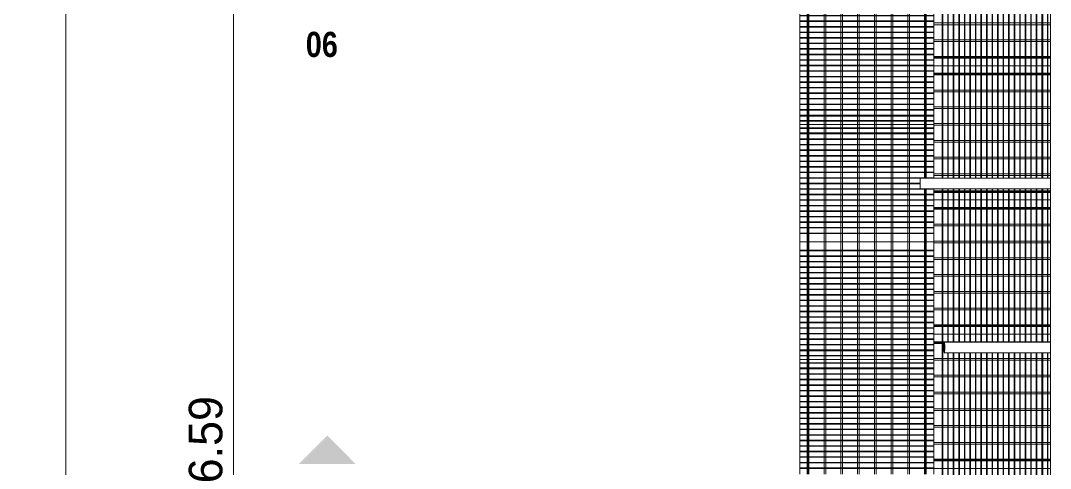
# Model space of a CAD drawing. Header units: metres. Extents: x -3 to 175, y -5 to 18.
# Drawn here: x 58.16 to 64.3, y 3.16 to 5.83 of the extents above; entities that cross this region are included whole.
import ezdxf

# ---------------------------------------------------------------- set-up
doc = ezdxf.new("R2010")
doc.units = ezdxf.units.M
for name, color, linetype, lineweight in [('A-ANNO-DIMS', 7, 'Continuous', 9), ('A-ANNO-DIMS-100', 7, 'Continuous', 9), ('A-GENM', 7, 'Continuous', 9), ('A-WALL', 7, 'Continuous', 9), ('G-ANNO-SYMB', 7, 'Continuous', 9), ('P-PIPE', 7, 'Continuous', 9)]:
    doc.layers.add(name, color=color, linetype=linetype, lineweight=lineweight)
doc.styles.add('Century Gothic_1', font='GOTHIC.TTF', dxfattribs={"height": 0.2})
doc.styles.add('Saira Condensed_B', font='', dxfattribs={"height": 0.15})
doc.styles.get('Saira Condensed_B').set_extended_font_data('Saira Condensed', bold=True)
doc.dimstyles.new('FCA_N_Cotas_E100', dxfattribs={"dimscale": 0.3048, "dimtxt": 0.208834, "dimasz": 0.492126, "dimexe": 0.656168, "dimexo": 0.656168, "dimgap": 0.032808, "dimtad": 1, "dimrnd": 0.01, "dimzin": 0, "dimdsep": 46, "dimtxsty": 'Century Gothic_1', "dimblk1": 'OBLIQUE', "dimblk2": 'OBLIQUE', "dimsah": 1, "dimcen": 0.09, "dimdle": 0.656168, "dimazin": 2, "dimtfac": 1, "dimtdec": 4, "dimtix": 1, "dimtmove": 0, "dimatfit": 3, "dimfxl": 1, "dimtvp": 1, "dimtolj": 1, "dimtzin": 0, "dimarcsym": 2})

# ---------------------------------------------------------------- blocks, each defined once
blk = doc.blocks.new('M_RVR_Grating - 0_80 x 0_70-V156-N-Cubierta 01')
at = {"layer": 'A-GENM'}
for p, q in [((-0.3, 0.4), (-0.35, 0.4)), ((-0.35, 0.4), (-0.35, 0.365)), ((0.3449, 0.4), (-0.35, 0.4)), ((-0.35, 0.4), (-0.35, 0.365)), ((-0.297, 0.4), (-0.3, 0.4)), ((-0.3, 0.4), (-0.3, -0.4)), ((-0.3, -0.4), (-0.3, 0.4)), ((-0.297, -0.4), (-0.297, 0.4)), ((-0.264, 0.4), (-0.267, 0.4)), ((-0.267, 0.4), (-0.267, 0.3405)), ((-0.264, 0.3405), (-0.264, 0.4)), ((-0.231, 0.4), (-0.234, 0.4)), ((-0.234, 0.4), (-0.234, 0.3404)), ((-0.231, 0.3404), (-0.231, 0.4)), ((-0.198, 0.4), (-0.201, 0.4)), ((-0.201, 0.4), (-0.201, 0.3403)), ((-0.198, 0.3403), (-0.198, 0.4)), ((-0.165, 0.4), (-0.168, 0.4)), ((-0.168, 0.4), (-0.168, 0.3401)), ((-0.165, 0.3402), (-0.165, 0.4)), ((-0.132, 0.4), (-0.135, 0.4)), ((-0.135, 0.4), (-0.135, 0.3404)), ((-0.132, 0.3404), (-0.132, 0.4)), ((-0.099, 0.4), (-0.102, 0.4)), ((-0.102, 0.4), (-0.102, 0.3404)), ((-0.099, 0.3405), (-0.099, 0.4)), ((-0.066, 0.4), (-0.069, 0.4)), ((-0.069, 0.4), (-0.069, 0.3405)), ((-0.066, 0.3405), (-0.066, 0.4)), ((-0.033, 0.4), (-0.036, 0.4)), ((-0.036, 0.4), (-0.036, 0.3404)), ((-0.033, 0.3404), (-0.033, 0.4)), ((0, 0.4), (-0.003, 0.4)), ((-0.003, 0.4), (-0.003, 0.34)), ((0, 0.34), (0, 0.4)), ((0.033, 0.4), (0.03, 0.4)), ((0.03, 0.4), (0.03, 0.3402)), ((0.033, 0.3402), (0.033, 0.4)), ((0.066, 0.4), (0.063, 0.4)), ((0.063, 0.4), (0.063, 0.3403)), ((0.066, 0.3403), (0.066, 0.4)), ((0.099, 0.4), (0.096, 0.4)), ((0.096, 0.4), (0.096, 0.3404)), ((0.099, 0.3404), (0.099, 0.4)), ((0.132, 0.4), (0.129, 0.4)), ((0.129, 0.4), (0.129, 0.3405)), ((0.132, 0.3405), (0.132, 0.4)), ((0.165, 0.4), (0.162, 0.4)), ((0.162, 0.4), (0.162, 0.3404)), ((0.165, 0.3404), (0.165, 0.4)), ((0.198, 0.4), (0.195, 0.4)), ((0.195, 0.4), (0.195, 0.3405)), ((0.198, 0.3405), (0.198, 0.4)), ((0.231, 0.4), (0.228, 0.4)), ((0.228, 0.4), (0.228, 0.3406)), ((0.231, 0.3405), (0.231, 0.4)), ((0.264, 0.4), (0.261, 0.4)), ((0.261, 0.4), (0.261, 0.3405)), ((0.264, 0.3405), (0.264, 0.4)), ((0.297, 0.4), (0.294, 0.4)), ((0.294, 0.4), (0.294, 0.3402)), ((0.297, 0.3402), (0.297, 0.4)), ((0.3449, 0.4), (0.3, 0.4)), ((0.3, 0.4), (0.3, 0.3402)), ((0.33, 0.4), (0.327, 0.4)), ((0.327, 0.4), (0.327, 0.3403)), ((0.33, 0.3403), (0.33, 0.4)), ((0.3449, 0.355), (-0.33, 0.355)), ((-0.33, 0.35), (0.3449, 0.35)), ((-0.33, 0.345), (0.3449, 0.345)), ((0.3449, 0.255), (-0.33, 0.255)), ((-0.267, 0.2756), (-0.267, -0.4)), ((-0.264, -0.4), (-0.264, 0.2756)), ((-0.234, 0.2757), (-0.234, -0.4)), ((-0.231, -0.4), (-0.231, 0.2757)), ((-0.201, 0.2757), (-0.201, -0.4)), ((-0.198, -0.4), (-0.198, 0.2758)), ((-0.168, 0.2758), (-0.168, -0.4)), ((-0.165, -0.4), (-0.165, 0.2758)), ((-0.135, 0.2759), (-0.135, -0.4)), ((-0.132, -0.4), (-0.132, 0.276)), ((-0.102, 0.2759), (-0.102, -0.4)), ((-0.099, -0.4), (-0.099, 0.2759)), ((-0.069, 0.2756), (-0.069, -0.4)), ((-0.066, -0.4), (-0.066, 0.2756)), ((-0.036, 0.2759), (-0.036, -0.4)), ((-0.033, -0.4), (-0.033, 0.2759)), ((-0.003, 0.276), (-0.003, -0.4)), ((0, -0.4), (0, 0.276)), ((0.03, 0.276), (0.03, -0.4)), ((0.033, -0.4), (0.033, 0.2761)), ((0.063, 0.2759), (0.063, -0.4)), ((0.066, -0.4), (0.066, 0.2759)), ((0.096, 0.2759), (0.096, -0.4)), ((0.099, -0.4), (0.099, 0.2759)), ((0.129, 0.2758), (0.129, -0.4)), ((0.132, -0.4), (0.132, 0.2758)), ((0.162, 0.2759), (0.162, -0.4)), ((0.165, -0.4), (0.165, 0.2758)), ((0.195, 0.2758), (0.195, -0.4)), ((0.198, -0.4), (0.198, 0.2758)), ((0.228, 0.2758), (0.228, -0.4)), ((0.231, -0.4), (0.231, 0.2758)), ((0.261, 0.2758), (0.261, -0.4)), ((0.264, -0.4), (0.264, 0.2758)), ((0.294, 0.276), (0.294, -0.4)), ((0.297, -0.4), (0.297, 0.276)), ((0.3, 0.276), (0.3, -0.4)), ((0.327, 0.2758), (0.327, -0.4)), ((0.33, -0.4), (0.33, 0.2758)), ((-0.33, 0.245), (0.3449, 0.245)), ((0.3449, 0.155), (-0.33, 0.155)), ((-0.33, 0.145), (0.3449, 0.145)), ((0.3449, 0.055), (-0.33, 0.055)), ((-0.33, 0.045), (0.3449, 0.045)), ((0.3449, -0.045), (-0.33, -0.045)), ((-0.33, -0.055), (0.3449, -0.055)), ((0.3449, -0.145), (-0.33, -0.145)), ((-0.33, -0.155), (0.3449, -0.155)), ((0.3449, -0.245), (-0.33, -0.245)), ((-0.33, -0.255), (0.3449, -0.255)), ((0.3449, -0.345), (-0.33, -0.345)), ((0.3449, -0.35), (-0.33, -0.35)), ((-0.33, -0.355), (0.3449, -0.355)), ((-0.33, -0.4), (-0.3, -0.4)), ((-0.33, -0.4), (0.3449, -0.4)), ((-0.3, -0.4), (-0.297, -0.4)), ((-0.267, -0.4), (-0.264, -0.4)), ((-0.234, -0.4), (-0.231, -0.4)), ((-0.201, -0.4), (-0.198, -0.4)), ((-0.168, -0.4), (-0.165, -0.4)), ((-0.135, -0.4), (-0.132, -0.4)), ((-0.102, -0.4), (-0.099, -0.4)), ((-0.069, -0.4), (-0.066, -0.4)), ((-0.036, -0.4), (-0.033, -0.4)), ((-0.003, -0.4), (0, -0.4)), ((0.03, -0.4), (0.033, -0.4)), ((0.063, -0.4), (0.066, -0.4)), ((0.096, -0.4), (0.099, -0.4)), ((0.129, -0.4), (0.132, -0.4)), ((0.162, -0.4), (0.165, -0.4)), ((0.195, -0.4), (0.198, -0.4)), ((0.228, -0.4), (0.231, -0.4)), ((0.261, -0.4), (0.264, -0.4)), ((0.294, -0.4), (0.297, -0.4)), ((0.3, -0.4), (0.3449, -0.4)), ((0.327, -0.4), (0.33, -0.4))]:
    blk.add_line(p, q, dxfattribs=at)
blk = doc.blocks.new('M_RVR_Grating - 0_80 x 0_70-V158-N-Cubierta 01')
at = {"layer": 'A-GENM'}
for p, q in [((-0.35, 0.4), (-0.35, -0.4)), ((-0.3, 0.4), (-0.35, 0.4)), ((0.3449, 0.4), (-0.35, 0.4)), ((-0.35, 0.4), (-0.35, 0.35)), ((-0.3, 0.4), (-0.3, -0.4)), ((-0.297, 0.4), (-0.3, 0.4)), ((-0.3, -0.4), (-0.3, 0.4)), ((-0.297, -0.4), (-0.297, 0.4)), ((-0.267, 0.4), (-0.267, 0.3529)), ((-0.264, 0.4), (-0.267, 0.4)), ((-0.264, 0.3529), (-0.264, 0.4)), ((-0.234, 0.4), (-0.234, 0.3528)), ((-0.231, 0.4), (-0.234, 0.4)), ((-0.231, 0.3528), (-0.231, 0.4)), ((-0.201, 0.4), (-0.201, 0.3528)), ((-0.198, 0.4), (-0.201, 0.4)), ((-0.198, 0.3528), (-0.198, 0.4)), ((-0.168, 0.4), (-0.168, 0.3527)), ((-0.165, 0.4), (-0.168, 0.4)), ((-0.165, 0.3527), (-0.165, 0.4)), ((-0.135, 0.4), (-0.135, 0.3528)), ((-0.132, 0.4), (-0.135, 0.4)), ((-0.132, 0.3528), (-0.132, 0.4)), ((-0.102, 0.4), (-0.102, 0.3529)), ((-0.099, 0.4), (-0.102, 0.4)), ((-0.099, 0.3529), (-0.099, 0.4)), ((-0.069, 0.4), (-0.069, 0.3529)), ((-0.066, 0.4), (-0.069, 0.4)), ((-0.066, 0.3529), (-0.066, 0.4)), ((-0.036, 0.4), (-0.036, 0.3528)), ((-0.033, 0.4), (-0.036, 0.4)), ((-0.033, 0.3528), (-0.033, 0.4)), ((-0.003, 0.4), (-0.003, 0.3524)), ((0, 0.4), (-0.003, 0.4)), ((0, 0.3524), (0, 0.4)), ((0.03, 0.4), (0.03, 0.3526)), ((0.033, 0.4), (0.03, 0.4)), ((0.033, 0.3526), (0.033, 0.4)), ((0.063, 0.4), (0.063, 0.3527)), ((0.066, 0.4), (0.063, 0.4)), ((0.066, 0.3527), (0.066, 0.4)), ((0.096, 0.4), (0.096, 0.3528)), ((0.099, 0.4), (0.096, 0.4)), ((0.099, 0.3528), (0.099, 0.4)), ((0.129, 0.4), (0.129, 0.3529)), ((0.132, 0.4), (0.129, 0.4)), ((0.132, 0.3528), (0.132, 0.4)), ((0.162, 0.4), (0.162, 0.3528)), ((0.165, 0.4), (0.162, 0.4)), ((0.165, 0.3528), (0.165, 0.4)), ((0.195, 0.4), (0.195, 0.353)), ((0.198, 0.4), (0.195, 0.4)), ((0.198, 0.353), (0.198, 0.4)), ((0.228, 0.4), (0.228, 0.353)), ((0.231, 0.4), (0.228, 0.4)), ((0.231, 0.3529), (0.231, 0.4)), ((0.261, 0.4), (0.261, 0.3529)), ((0.264, 0.4), (0.261, 0.4)), ((0.264, 0.3529), (0.264, 0.4)), ((0.294, 0.4), (0.294, 0.3526)), ((0.297, 0.4), (0.294, 0.4)), ((0.297, 0.3526), (0.297, 0.4)), ((0.3, 0.4), (0.3, 0.3526)), ((0.3449, 0.4), (0.3, 0.4)), ((0.327, 0.4), (0.327, 0.3527)), ((0.33, 0.4), (0.327, 0.4)), ((0.33, 0.3527), (0.33, 0.4)), ((0.3449, 0.355), (-0.35, 0.355)), ((-0.35, 0.35), (-0.289, 0.35)), ((-0.35, 0.345), (-0.2894, 0.345)), ((0.3449, 0.255), (-0.35, 0.255)), ((-0.267, 0.288), (-0.267, -0.4)), ((-0.264, -0.4), (-0.264, 0.288)), ((-0.234, 0.2881), (-0.234, -0.4)), ((-0.231, -0.4), (-0.231, 0.2881)), ((-0.201, 0.2882), (-0.201, -0.4)), ((-0.198, -0.4), (-0.198, 0.2882)), ((-0.168, 0.2882), (-0.168, -0.4)), ((-0.165, -0.4), (-0.165, 0.2882)), ((-0.135, 0.2883), (-0.135, -0.4)), ((-0.132, -0.4), (-0.132, 0.2885)), ((-0.102, 0.2883), (-0.102, -0.4)), ((-0.099, -0.4), (-0.099, 0.2883)), ((-0.069, 0.288), (-0.069, -0.4)), ((-0.066, -0.4), (-0.066, 0.288)), ((-0.036, 0.2884), (-0.036, -0.4)), ((-0.033, -0.4), (-0.033, 0.2884)), ((-0.003, 0.2884), (-0.003, -0.4)), ((0, -0.4), (0, 0.2884)), ((0.03, 0.2885), (0.03, -0.4)), ((0.033, -0.4), (0.033, 0.2884)), ((0.063, 0.2883), (0.063, -0.4)), ((0.066, -0.4), (0.066, 0.2883)), ((0.096, 0.2883), (0.096, -0.4)), ((0.099, -0.4), (0.099, 0.2883)), ((0.129, 0.2882), (0.129, -0.4)), ((0.132, -0.4), (0.132, 0.2882)), ((0.162, 0.2882), (0.162, -0.4)), ((0.165, -0.4), (0.165, 0.2882)), ((0.195, 0.2882), (0.195, -0.4)), ((0.198, -0.4), (0.198, 0.2882)), ((0.228, 0.2882), (0.228, -0.4)), ((0.231, -0.4), (0.231, 0.2882)), ((0.261, 0.2882), (0.261, -0.4)), ((0.264, -0.4), (0.264, 0.2882)), ((0.294, 0.2885), (0.294, -0.4)), ((0.297, -0.4), (0.297, 0.2884)), ((0.3, 0.2884), (0.3, -0.4)), ((0.327, 0.2883), (0.327, -0.4)), ((0.33, -0.4), (0.33, 0.2883)), ((-0.35, 0.245), (0.3449, 0.245)), ((0.3449, 0.155), (-0.35, 0.155)), ((-0.35, 0.145), (0.3449, 0.145)), ((0.3449, 0.055), (-0.35, 0.055)), ((-0.35, 0.045), (0.3449, 0.045)), ((0.3449, -0.045), (-0.35, -0.045)), ((-0.35, -0.055), (0.3449, -0.055)), ((0.3449, -0.145), (-0.35, -0.145)), ((-0.35, -0.155), (0.3449, -0.155)), ((0.3449, -0.245), (-0.35, -0.245)), ((-0.35, -0.255), (0.3449, -0.255)), ((0.3449, -0.345), (-0.35, -0.345)), ((0.3449, -0.35), (-0.35, -0.35)), ((-0.35, -0.35), (-0.35, -0.4)), ((-0.35, -0.355), (0.3449, -0.355)), ((-0.35, -0.4), (-0.3, -0.4)), ((-0.35, -0.4), (0.3449, -0.4)), ((-0.3, -0.4), (-0.297, -0.4)), ((-0.267, -0.4), (-0.264, -0.4)), ((-0.234, -0.4), (-0.231, -0.4)), ((-0.201, -0.4), (-0.198, -0.4)), ((-0.168, -0.4), (-0.165, -0.4)), ((-0.135, -0.4), (-0.132, -0.4)), ((-0.102, -0.4), (-0.099, -0.4)), ((-0.069, -0.4), (-0.066, -0.4)), ((-0.036, -0.4), (-0.033, -0.4)), ((-0.003, -0.4), (0, -0.4)), ((0.03, -0.4), (0.033, -0.4)), ((0.063, -0.4), (0.066, -0.4)), ((0.096, -0.4), (0.099, -0.4)), ((0.129, -0.4), (0.132, -0.4)), ((0.162, -0.4), (0.165, -0.4)), ((0.195, -0.4), (0.198, -0.4)), ((0.228, -0.4), (0.231, -0.4)), ((0.261, -0.4), (0.264, -0.4)), ((0.294, -0.4), (0.297, -0.4)), ((0.3, -0.4), (0.3449, -0.4)), ((0.327, -0.4), (0.33, -0.4))]:
    blk.add_line(p, q, dxfattribs=at)
blk = doc.blocks.new('M_RVR_Grating - 0_80 x 0_70-V159-N-Cubierta 01')
at = {"layer": 'A-GENM'}
for p, q in [((-0.3, 0.4), (-0.35, 0.4)), ((-0.35, 0.4), (-0.35, -0.4)), ((0.3449, 0.4), (-0.35, 0.4)), ((-0.35, 0.4), (-0.35, 0.35)), ((-0.297, 0.4), (-0.3, 0.4)), ((-0.3, 0.4), (-0.3, -0.4)), ((-0.3, -0.4), (-0.3, 0.4)), ((-0.297, -0.4), (-0.297, 0.4)), ((-0.264, 0.4), (-0.267, 0.4)), ((-0.267, 0.4), (-0.267, -0.4)), ((-0.264, -0.4), (-0.264, 0.4)), ((-0.231, 0.4), (-0.234, 0.4)), ((-0.234, 0.4), (-0.234, -0.4)), ((-0.231, -0.4), (-0.231, 0.4)), ((-0.198, 0.4), (-0.201, 0.4)), ((-0.201, 0.4), (-0.201, -0.4)), ((-0.198, -0.4), (-0.198, 0.4)), ((-0.165, 0.4), (-0.168, 0.4)), ((-0.168, 0.4), (-0.168, -0.4)), ((-0.165, -0.4), (-0.165, 0.4)), ((-0.132, 0.4), (-0.135, 0.4)), ((-0.135, 0.4), (-0.135, -0.4)), ((-0.132, -0.4), (-0.132, 0.4)), ((-0.099, 0.4), (-0.102, 0.4)), ((-0.102, 0.4), (-0.102, -0.4)), ((-0.099, -0.4), (-0.099, 0.4)), ((-0.066, 0.4), (-0.069, 0.4)), ((-0.069, 0.4), (-0.069, -0.4)), ((-0.066, -0.4), (-0.066, 0.4)), ((-0.033, 0.4), (-0.036, 0.4)), ((-0.036, 0.4), (-0.036, -0.4)), ((-0.033, -0.4), (-0.033, 0.4)), ((0, 0.4), (-0.003, 0.4)), ((-0.003, 0.4), (-0.003, -0.4)), ((0, -0.4), (0, 0.4)), ((0.033, 0.4), (0.03, 0.4)), ((0.03, 0.4), (0.03, -0.4)), ((0.033, -0.4), (0.033, 0.4)), ((0.066, 0.4), (0.063, 0.4)), ((0.063, 0.4), (0.063, -0.4)), ((0.066, -0.4), (0.066, 0.4)), ((0.099, 0.4), (0.096, 0.4)), ((0.096, 0.4), (0.096, -0.4)), ((0.099, -0.4), (0.099, 0.4)), ((0.132, 0.4), (0.129, 0.4)), ((0.129, 0.4), (0.129, -0.4)), ((0.132, -0.4), (0.132, 0.4)), ((0.165, 0.4), (0.162, 0.4)), ((0.162, 0.4), (0.162, -0.4)), ((0.165, -0.4), (0.165, 0.4)), ((0.198, 0.4), (0.195, 0.4)), ((0.195, 0.4), (0.195, -0.4)), ((0.198, -0.4), (0.198, 0.4)), ((0.231, 0.4), (0.228, 0.4)), ((0.228, 0.4), (0.228, -0.4)), ((0.231, -0.4), (0.231, 0.4)), ((0.264, 0.4), (0.261, 0.4)), ((0.261, 0.4), (0.261, -0.4)), ((0.264, -0.4), (0.264, 0.4)), ((0.297, 0.4), (0.294, 0.4)), ((0.294, 0.4), (0.294, -0.4)), ((0.297, -0.4), (0.297, 0.4)), ((0.3449, 0.4), (0.3, 0.4)), ((0.3, 0.4), (0.3, -0.4)), ((0.33, 0.4), (0.327, 0.4)), ((0.327, 0.4), (0.327, -0.4)), ((0.33, -0.4), (0.33, 0.4)), ((0.3449, 0.355), (-0.35, 0.355)), ((-0.35, 0.35), (0.3449, 0.35)), ((-0.35, 0.345), (0.3449, 0.345)), ((0.3449, 0.255), (-0.35, 0.255)), ((-0.35, 0.245), (0.3449, 0.245)), ((0.3449, 0.155), (-0.35, 0.155)), ((-0.35, 0.145), (0.3449, 0.145)), ((0.3449, 0.055), (-0.35, 0.055)), ((-0.35, 0.045), (0.3449, 0.045)), ((0.3449, -0.045), (-0.35, -0.045)), ((-0.35, -0.055), (0.3449, -0.055)), ((0.3449, -0.145), (-0.35, -0.145)), ((-0.35, -0.155), (0.3449, -0.155)), ((0.3449, -0.245), (-0.35, -0.245)), ((-0.35, -0.255), (0.3449, -0.255)), ((0.3449, -0.345), (-0.35, -0.345)), ((0.3449, -0.35), (-0.35, -0.35)), ((-0.35, -0.35), (-0.35, -0.4)), ((-0.35, -0.355), (0.3449, -0.355)), ((-0.35, -0.4), (-0.3, -0.4)), ((-0.35, -0.4), (0.3449, -0.4)), ((-0.3, -0.4), (-0.297, -0.4)), ((-0.267, -0.4), (-0.264, -0.4)), ((-0.234, -0.4), (-0.231, -0.4)), ((-0.201, -0.4), (-0.198, -0.4)), ((-0.168, -0.4), (-0.165, -0.4)), ((-0.135, -0.4), (-0.132, -0.4)), ((-0.102, -0.4), (-0.099, -0.4)), ((-0.069, -0.4), (-0.066, -0.4)), ((-0.036, -0.4), (-0.033, -0.4)), ((-0.003, -0.4), (0, -0.4)), ((0.03, -0.4), (0.033, -0.4)), ((0.063, -0.4), (0.066, -0.4)), ((0.096, -0.4), (0.099, -0.4)), ((0.129, -0.4), (0.132, -0.4)), ((0.162, -0.4), (0.165, -0.4)), ((0.195, -0.4), (0.198, -0.4)), ((0.228, -0.4), (0.231, -0.4)), ((0.261, -0.4), (0.264, -0.4)), ((0.294, -0.4), (0.297, -0.4)), ((0.3, -0.4), (0.3449, -0.4)), ((0.327, -0.4), (0.33, -0.4))]:
    blk.add_line(p, q, dxfattribs=at)
blk = doc.blocks.new('M_RVR_Grating - 0_80 x 0_70-V160-N-Cubierta 01')
at = {"layer": 'A-GENM'}
for p, q in [((-0.35, 0.4), (-0.35, -0.269)), ((-0.3, 0.4), (-0.35, 0.4)), ((0.3449, 0.4), (-0.35, 0.4)), ((-0.35, 0.4), (-0.35, 0.35)), ((-0.3, 0.4), (-0.3, -0.269)), ((-0.297, 0.4), (-0.3, 0.4)), ((-0.3, -0.269), (-0.3, 0.4)), ((-0.297, -0.269), (-0.297, 0.4)), ((-0.267, 0.4), (-0.267, -0.269)), ((-0.264, 0.4), (-0.267, 0.4)), ((-0.264, -0.269), (-0.264, 0.4)), ((-0.234, 0.4), (-0.234, -0.269)), ((-0.231, 0.4), (-0.234, 0.4)), ((-0.231, -0.269), (-0.231, 0.4)), ((-0.201, 0.4), (-0.201, -0.2691)), ((-0.198, 0.4), (-0.201, 0.4)), ((-0.198, -0.2691), (-0.198, 0.4)), ((-0.168, 0.4), (-0.168, -0.2692)), ((-0.165, 0.4), (-0.168, 0.4)), ((-0.165, -0.2692), (-0.165, 0.4)), ((-0.135, 0.4), (-0.135, -0.2694)), ((-0.132, 0.4), (-0.135, 0.4)), ((-0.132, -0.2694), (-0.132, 0.4)), ((-0.102, 0.4), (-0.102, -0.2693)), ((-0.099, 0.4), (-0.102, 0.4)), ((-0.099, -0.2693), (-0.099, 0.4)), ((-0.069, 0.4), (-0.069, -0.2693)), ((-0.066, 0.4), (-0.069, 0.4)), ((-0.066, -0.2693), (-0.066, 0.4)), ((-0.036, 0.4), (-0.036, -0.2694)), ((-0.033, 0.4), (-0.036, 0.4)), ((-0.033, -0.2694), (-0.033, 0.4)), ((-0.003, 0.4), (-0.003, -0.2693)), ((0, 0.4), (-0.003, 0.4)), ((0, -0.2693), (0, 0.4)), ((0.03, 0.4), (0.03, -0.2693)), ((0.033, 0.4), (0.03, 0.4)), ((0.033, -0.2693), (0.033, 0.4)), ((0.063, 0.4), (0.063, -0.2692)), ((0.066, 0.4), (0.063, 0.4)), ((0.066, -0.2692), (0.066, 0.4)), ((0.096, 0.4), (0.096, -0.2693)), ((0.099, 0.4), (0.096, 0.4)), ((0.099, -0.2693), (0.099, 0.4)), ((0.129, 0.4), (0.129, -0.2693)), ((0.132, 0.4), (0.129, 0.4)), ((0.132, -0.2693), (0.132, 0.4)), ((0.162, 0.4), (0.162, -0.2695)), ((0.165, 0.4), (0.162, 0.4)), ((0.165, -0.2693), (0.165, 0.4)), ((0.195, 0.4), (0.195, -0.2693)), ((0.198, 0.4), (0.195, 0.4)), ((0.198, -0.2693), (0.198, 0.4)), ((0.228, 0.4), (0.228, -0.2693)), ((0.231, 0.4), (0.228, 0.4)), ((0.231, -0.2693), (0.231, 0.4)), ((0.261, 0.4), (0.261, -0.2692)), ((0.264, 0.4), (0.261, 0.4)), ((0.264, -0.2692), (0.264, 0.4)), ((0.294, 0.4), (0.294, -0.2691)), ((0.297, 0.4), (0.294, 0.4)), ((0.297, -0.2691), (0.297, 0.4)), ((0.3, 0.4), (0.3, -0.269)), ((0.3449, 0.4), (0.3, 0.4)), ((0.327, 0.4), (0.327, -0.2691)), ((0.33, 0.4), (0.327, 0.4)), ((0.33, -0.2691), (0.33, 0.4)), ((0.3449, 0.355), (-0.35, 0.355)), ((-0.35, 0.35), (0.3449, 0.35)), ((-0.35, 0.345), (0.3449, 0.345)), ((0.3449, 0.255), (-0.35, 0.255)), ((-0.35, 0.245), (0.3449, 0.245)), ((0.3449, 0.155), (-0.35, 0.155)), ((-0.35, 0.145), (0.3449, 0.145)), ((0.3449, 0.055), (-0.35, 0.055)), ((-0.35, 0.045), (0.3449, 0.045)), ((0.3449, -0.045), (-0.35, -0.045)), ((-0.35, -0.055), (0.3449, -0.055)), ((0.3449, -0.145), (-0.35, -0.145)), ((-0.35, -0.155), (0.3449, -0.155)), ((0.3449, -0.245), (-0.35, -0.245)), ((-0.35, -0.255), (0.3449, -0.255)), ((-0.35, -0.334), (-0.35, -0.4)), ((0.3449, -0.345), (-0.35, -0.345)), ((0.3449, -0.35), (-0.35, -0.35)), ((-0.35, -0.35), (-0.35, -0.4)), ((-0.35, -0.355), (0.3449, -0.355)), ((-0.3, -0.334), (-0.3, -0.4)), ((-0.3, -0.4), (-0.3, -0.334)), ((-0.297, -0.4), (-0.297, -0.334)), ((-0.267, -0.3338), (-0.267, -0.4)), ((-0.264, -0.4), (-0.264, -0.3339)), ((-0.234, -0.334), (-0.234, -0.4)), ((-0.231, -0.4), (-0.231, -0.334)), ((-0.201, -0.334), (-0.201, -0.4)), ((-0.198, -0.4), (-0.198, -0.3339)), ((-0.168, -0.3339), (-0.168, -0.4)), ((-0.165, -0.4), (-0.165, -0.3338)), ((-0.135, -0.3337), (-0.135, -0.4)), ((-0.132, -0.4), (-0.132, -0.3337)), ((-0.102, -0.3338), (-0.102, -0.4)), ((-0.099, -0.4), (-0.099, -0.3338)), ((-0.069, -0.3338), (-0.069, -0.4)), ((-0.066, -0.4), (-0.066, -0.3338)), ((-0.036, -0.3339), (-0.036, -0.4)), ((-0.033, -0.4), (-0.033, -0.3339)), ((-0.003, -0.3339), (-0.003, -0.4)), ((0, -0.4), (0, -0.3339)), ((0.03, -0.3338), (0.03, -0.4)), ((0.033, -0.4), (0.033, -0.3338)), ((0.063, -0.3337), (0.063, -0.4)), ((0.066, -0.4), (0.066, -0.3337)), ((0.096, -0.3336), (0.096, -0.4)), ((0.099, -0.4), (0.099, -0.3336)), ((0.129, -0.3337), (0.129, -0.4)), ((0.132, -0.4), (0.132, -0.3337)), ((0.162, -0.3337), (0.162, -0.4)), ((0.165, -0.4), (0.165, -0.3337)), ((0.195, -0.3337), (0.195, -0.4)), ((0.198, -0.4), (0.198, -0.3337)), ((0.228, -0.3336), (0.228, -0.4)), ((0.231, -0.4), (0.231, -0.3336)), ((0.261, -0.3339), (0.261, -0.4)), ((0.264, -0.4), (0.264, -0.3339)), ((0.294, -0.334), (0.294, -0.4)), ((0.297, -0.4), (0.297, -0.334)), ((0.3, -0.334), (0.3, -0.4)), ((0.327, -0.334), (0.327, -0.4)), ((0.33, -0.4), (0.33, -0.334)), ((-0.35, -0.4), (-0.3, -0.4)), ((-0.35, -0.4), (0.3449, -0.4)), ((-0.3, -0.4), (-0.297, -0.4)), ((-0.267, -0.4), (-0.264, -0.4)), ((-0.234, -0.4), (-0.231, -0.4)), ((-0.201, -0.4), (-0.198, -0.4)), ((-0.168, -0.4), (-0.165, -0.4)), ((-0.135, -0.4), (-0.132, -0.4)), ((-0.102, -0.4), (-0.099, -0.4)), ((-0.069, -0.4), (-0.066, -0.4)), ((-0.036, -0.4), (-0.033, -0.4)), ((-0.003, -0.4), (0, -0.4)), ((0.03, -0.4), (0.033, -0.4)), ((0.063, -0.4), (0.066, -0.4)), ((0.096, -0.4), (0.099, -0.4)), ((0.129, -0.4), (0.132, -0.4)), ((0.162, -0.4), (0.165, -0.4)), ((0.195, -0.4), (0.198, -0.4)), ((0.228, -0.4), (0.231, -0.4)), ((0.261, -0.4), (0.264, -0.4)), ((0.294, -0.4), (0.297, -0.4)), ((0.3, -0.4), (0.3449, -0.4)), ((0.327, -0.4), (0.33, -0.4))]:
    blk.add_line(p, q, dxfattribs=at)
blk = doc.blocks.new('M_RVR_Grating - 0_80 x 0_70-V168-N-Cubierta 01')
at = {"layer": 'A-GENM'}
for p, q in [((-0.3, 0.4), (-0.335, 0.4)), ((0.35, 0.4), (-0.335, 0.4)), ((-0.3, 0.4), (-0.3, -0.4)), ((-0.297, 0.4), (-0.3, 0.4)), ((-0.3, -0.4), (-0.3, 0.4)), ((-0.297, -0.4), (-0.297, 0.4)), ((-0.267, 0.4), (-0.267, -0.4)), ((-0.264, 0.4), (-0.267, 0.4)), ((-0.264, -0.4), (-0.264, 0.4)), ((-0.234, 0.4), (-0.234, -0.4)), ((-0.231, 0.4), (-0.234, 0.4)), ((-0.231, -0.4), (-0.231, 0.4)), ((-0.201, 0.4), (-0.201, -0.4)), ((-0.198, 0.4), (-0.201, 0.4)), ((-0.198, -0.4), (-0.198, 0.4)), ((-0.168, 0.4), (-0.168, -0.4)), ((-0.165, 0.4), (-0.168, 0.4)), ((-0.165, -0.4), (-0.165, 0.4)), ((-0.135, 0.4), (-0.135, -0.4)), ((-0.132, 0.4), (-0.135, 0.4)), ((-0.132, -0.4), (-0.132, 0.4)), ((-0.102, 0.4), (-0.102, -0.4)), ((-0.099, 0.4), (-0.102, 0.4)), ((-0.099, -0.4), (-0.099, 0.4)), ((-0.069, 0.4), (-0.069, -0.4)), ((-0.066, 0.4), (-0.069, 0.4)), ((-0.066, -0.4), (-0.066, 0.4)), ((-0.036, 0.4), (-0.036, -0.4)), ((-0.033, 0.4), (-0.036, 0.4)), ((-0.033, -0.4), (-0.033, 0.4)), ((-0.003, 0.4), (-0.003, -0.4)), ((0, 0.4), (-0.003, 0.4)), ((0, -0.4), (0, 0.4)), ((0.03, 0.4), (0.03, -0.4)), ((0.033, 0.4), (0.03, 0.4)), ((0.033, -0.4), (0.033, 0.4)), ((0.063, 0.4), (0.063, -0.4)), ((0.066, 0.4), (0.063, 0.4)), ((0.066, -0.4), (0.066, 0.4)), ((0.096, 0.4), (0.096, -0.4)), ((0.099, 0.4), (0.096, 0.4)), ((0.099, -0.4), (0.099, 0.4)), ((0.129, 0.4), (0.129, -0.4)), ((0.132, 0.4), (0.129, 0.4)), ((0.132, -0.4), (0.132, 0.4)), ((0.162, 0.4), (0.162, -0.4)), ((0.165, 0.4), (0.162, 0.4)), ((0.165, -0.4), (0.165, 0.4)), ((0.195, 0.4), (0.195, -0.4)), ((0.198, 0.4), (0.195, 0.4)), ((0.198, -0.4), (0.198, 0.4)), ((0.228, 0.4), (0.228, -0.4)), ((0.231, 0.4), (0.228, 0.4)), ((0.231, -0.4), (0.231, 0.4)), ((0.261, 0.4), (0.261, -0.4)), ((0.264, 0.4), (0.261, 0.4)), ((0.264, -0.4), (0.264, 0.4)), ((0.294, 0.4), (0.294, -0.4)), ((0.297, 0.4), (0.294, 0.4)), ((0.297, -0.4), (0.297, 0.4)), ((0.3, 0.4), (0.3, -0.4)), ((0.35, 0.4), (0.3, 0.4)), ((0.327, 0.4), (0.327, -0.4)), ((0.33, 0.4), (0.327, 0.4)), ((0.33, -0.4), (0.33, 0.4)), ((0.35, -0.4), (0.35, 0.4)), ((0.35, 0.35), (0.35, 0.4)), ((0.35, 0.355), (-0.335, 0.355)), ((-0.335, 0.35), (0.35, 0.35)), ((-0.335, 0.345), (0.35, 0.345)), ((0.35, 0.255), (-0.335, 0.255)), ((-0.335, 0.245), (0.35, 0.245)), ((0.35, 0.155), (-0.335, 0.155)), ((-0.335, 0.145), (0.35, 0.145)), ((0.35, 0.055), (-0.335, 0.055)), ((-0.335, 0.045), (0.35, 0.045)), ((0.35, -0.045), (-0.335, -0.045)), ((-0.335, -0.055), (0.35, -0.055)), ((0.35, -0.145), (-0.335, -0.145)), ((-0.335, -0.155), (0.35, -0.155)), ((0.35, -0.245), (-0.335, -0.245)), ((-0.335, -0.255), (0.35, -0.255)), ((0.35, -0.345), (-0.335, -0.345)), ((0.35, -0.35), (-0.335, -0.35)), ((-0.335, -0.355), (0.35, -0.355)), ((0.35, -0.4), (0.35, -0.35)), ((-0.335, -0.4), (-0.3, -0.4)), ((-0.335, -0.4), (0.35, -0.4)), ((-0.3, -0.4), (-0.297, -0.4)), ((-0.267, -0.4), (-0.264, -0.4)), ((-0.234, -0.4), (-0.231, -0.4)), ((-0.201, -0.4), (-0.198, -0.4)), ((-0.168, -0.4), (-0.165, -0.4)), ((-0.135, -0.4), (-0.132, -0.4)), ((-0.102, -0.4), (-0.099, -0.4)), ((-0.069, -0.4), (-0.066, -0.4)), ((-0.036, -0.4), (-0.033, -0.4)), ((-0.003, -0.4), (0, -0.4)), ((0.03, -0.4), (0.033, -0.4)), ((0.063, -0.4), (0.066, -0.4)), ((0.096, -0.4), (0.099, -0.4)), ((0.129, -0.4), (0.132, -0.4)), ((0.162, -0.4), (0.165, -0.4)), ((0.195, -0.4), (0.198, -0.4)), ((0.228, -0.4), (0.231, -0.4)), ((0.261, -0.4), (0.264, -0.4)), ((0.294, -0.4), (0.297, -0.4)), ((0.3, -0.4), (0.35, -0.4)), ((0.327, -0.4), (0.33, -0.4))]:
    blk.add_line(p, q, dxfattribs=at)
blk = doc.blocks.new('M_RVR_Grating - 0_80 x 0_70-V169-N-Cubierta 01')
at = {"layer": 'A-GENM'}
for p, q in [((-0.3, 0.4), (-0.35, 0.4)), ((-0.35, 0.4), (-0.35, -0.4)), ((0.35, 0.4), (-0.35, 0.4)), ((-0.35, 0.4), (-0.35, 0.35)), ((-0.297, 0.4), (-0.3, 0.4)), ((-0.3, 0.4), (-0.3, -0.4)), ((-0.3, -0.4), (-0.3, 0.4)), ((-0.297, -0.4), (-0.297, 0.4)), ((-0.264, 0.4), (-0.267, 0.4)), ((-0.267, 0.4), (-0.267, -0.4)), ((-0.264, -0.4), (-0.264, 0.4)), ((-0.231, 0.4), (-0.234, 0.4)), ((-0.234, 0.4), (-0.234, -0.4)), ((-0.231, -0.4), (-0.231, 0.4)), ((-0.198, 0.4), (-0.201, 0.4)), ((-0.201, 0.4), (-0.201, -0.4)), ((-0.198, -0.4), (-0.198, 0.4)), ((-0.165, 0.4), (-0.168, 0.4)), ((-0.168, 0.4), (-0.168, -0.4)), ((-0.165, -0.4), (-0.165, 0.4)), ((-0.132, 0.4), (-0.135, 0.4)), ((-0.135, 0.4), (-0.135, -0.4)), ((-0.132, -0.4), (-0.132, 0.4)), ((-0.099, 0.4), (-0.102, 0.4)), ((-0.102, 0.4), (-0.102, -0.4)), ((-0.099, -0.4), (-0.099, 0.4)), ((-0.066, 0.4), (-0.069, 0.4)), ((-0.069, 0.4), (-0.069, -0.4)), ((-0.066, -0.4), (-0.066, 0.4)), ((-0.033, 0.4), (-0.036, 0.4)), ((-0.036, 0.4), (-0.036, -0.4)), ((-0.033, -0.4), (-0.033, 0.4)), ((0, 0.4), (-0.003, 0.4)), ((-0.003, 0.4), (-0.003, -0.4)), ((0, -0.4), (0, 0.4)), ((0.033, 0.4), (0.03, 0.4)), ((0.03, 0.4), (0.03, -0.4)), ((0.033, -0.4), (0.033, 0.4)), ((0.066, 0.4), (0.063, 0.4)), ((0.063, 0.4), (0.063, -0.4)), ((0.066, -0.4), (0.066, 0.4)), ((0.099, 0.4), (0.096, 0.4)), ((0.096, 0.4), (0.096, -0.4)), ((0.099, -0.4), (0.099, 0.4)), ((0.132, 0.4), (0.129, 0.4)), ((0.129, 0.4), (0.129, -0.4)), ((0.132, -0.4), (0.132, 0.4)), ((0.165, 0.4), (0.162, 0.4)), ((0.162, 0.4), (0.162, -0.4)), ((0.165, -0.4), (0.165, 0.4)), ((0.198, 0.4), (0.195, 0.4)), ((0.195, 0.4), (0.195, -0.4)), ((0.198, -0.4), (0.198, 0.4)), ((0.231, 0.4), (0.228, 0.4)), ((0.228, 0.4), (0.228, -0.4)), ((0.231, -0.4), (0.231, 0.4)), ((0.264, 0.4), (0.261, 0.4)), ((0.261, 0.4), (0.261, -0.4)), ((0.264, -0.4), (0.264, 0.4)), ((0.297, 0.4), (0.294, 0.4)), ((0.294, 0.4), (0.294, -0.4)), ((0.297, -0.4), (0.297, 0.4)), ((0.35, 0.4), (0.3, 0.4)), ((0.3, 0.4), (0.3, -0.4)), ((0.33, 0.4), (0.327, 0.4)), ((0.327, 0.4), (0.327, -0.4)), ((0.33, -0.4), (0.33, 0.4)), ((0.35, -0.4), (0.35, 0.4)), ((0.35, 0.35), (0.35, 0.4)), ((0.35, 0.355), (-0.35, 0.355)), ((-0.35, 0.35), (0.35, 0.35)), ((-0.35, 0.345), (0.35, 0.345)), ((0.35, 0.255), (-0.35, 0.255)), ((-0.35, 0.245), (0.35, 0.245)), ((0.35, 0.155), (-0.35, 0.155)), ((-0.35, 0.145), (0.35, 0.145)), ((0.35, 0.055), (-0.35, 0.055)), ((-0.35, 0.045), (0.35, 0.045)), ((0.35, -0.045), (-0.35, -0.045)), ((-0.35, -0.055), (0.35, -0.055)), ((0.35, -0.145), (-0.35, -0.145)), ((-0.35, -0.155), (0.35, -0.155)), ((0.35, -0.245), (-0.35, -0.245)), ((-0.35, -0.255), (0.35, -0.255)), ((0.35, -0.345), (-0.35, -0.345)), ((0.35, -0.35), (-0.35, -0.35)), ((-0.35, -0.35), (-0.35, -0.4)), ((-0.35, -0.355), (0.35, -0.355)), ((0.35, -0.4), (0.35, -0.35)), ((-0.35, -0.4), (-0.3, -0.4)), ((-0.35, -0.4), (0.35, -0.4)), ((-0.3, -0.4), (-0.297, -0.4)), ((-0.267, -0.4), (-0.264, -0.4)), ((-0.234, -0.4), (-0.231, -0.4)), ((-0.201, -0.4), (-0.198, -0.4)), ((-0.168, -0.4), (-0.165, -0.4)), ((-0.135, -0.4), (-0.132, -0.4)), ((-0.102, -0.4), (-0.099, -0.4)), ((-0.069, -0.4), (-0.066, -0.4)), ((-0.036, -0.4), (-0.033, -0.4)), ((-0.003, -0.4), (0, -0.4)), ((0.03, -0.4), (0.033, -0.4)), ((0.063, -0.4), (0.066, -0.4)), ((0.096, -0.4), (0.099, -0.4)), ((0.129, -0.4), (0.132, -0.4)), ((0.162, -0.4), (0.165, -0.4)), ((0.195, -0.4), (0.198, -0.4)), ((0.228, -0.4), (0.231, -0.4)), ((0.261, -0.4), (0.264, -0.4)), ((0.294, -0.4), (0.297, -0.4)), ((0.3, -0.4), (0.35, -0.4)), ((0.327, -0.4), (0.33, -0.4))]:
    blk.add_line(p, q, dxfattribs=at)
blk = doc.blocks.new('M_RVR_Grating - 0_80 x 0_70-V170-N-Cubierta 01')
at = {"layer": 'A-GENM'}
for p, q in [((-0.35, 0.4), (-0.35, -0.4)), ((-0.3, 0.4), (-0.35, 0.4)), ((0.35, 0.4), (-0.35, 0.4)), ((-0.35, 0.4), (-0.35, 0.35)), ((-0.3, 0.4), (-0.3, -0.4)), ((-0.297, 0.4), (-0.3, 0.4)), ((-0.3, -0.4), (-0.3, 0.4)), ((-0.297, -0.4), (-0.297, 0.4)), ((-0.267, 0.4), (-0.267, -0.4)), ((-0.264, 0.4), (-0.267, 0.4)), ((-0.264, -0.4), (-0.264, 0.4)), ((-0.234, 0.4), (-0.234, -0.4)), ((-0.231, 0.4), (-0.234, 0.4)), ((-0.231, -0.4), (-0.231, 0.4)), ((-0.201, 0.4), (-0.201, -0.4)), ((-0.198, 0.4), (-0.201, 0.4)), ((-0.198, -0.4), (-0.198, 0.4)), ((-0.168, 0.4), (-0.168, -0.4)), ((-0.165, 0.4), (-0.168, 0.4)), ((-0.165, -0.4), (-0.165, 0.4)), ((-0.135, 0.4), (-0.135, -0.4)), ((-0.132, 0.4), (-0.135, 0.4)), ((-0.132, -0.4), (-0.132, 0.4)), ((-0.102, 0.4), (-0.102, -0.4)), ((-0.099, 0.4), (-0.102, 0.4)), ((-0.099, -0.4), (-0.099, 0.4)), ((-0.069, 0.4), (-0.069, -0.4)), ((-0.066, 0.4), (-0.069, 0.4)), ((-0.066, -0.4), (-0.066, 0.4)), ((-0.036, 0.4), (-0.036, -0.4)), ((-0.033, 0.4), (-0.036, 0.4)), ((-0.033, -0.3176), (-0.033, 0.4)), ((-0.003, 0.4), (-0.003, -0.3176)), ((0, 0.4), (-0.003, 0.4)), ((0, -0.3176), (0, 0.4)), ((0.03, 0.4), (0.03, -0.3176)), ((0.033, 0.4), (0.03, 0.4)), ((0.033, -0.4), (0.033, 0.4)), ((0.063, 0.4), (0.063, -0.4)), ((0.066, 0.4), (0.063, 0.4)), ((0.066, -0.4), (0.066, 0.4)), ((0.096, 0.4), (0.096, -0.4)), ((0.099, 0.4), (0.096, 0.4)), ((0.099, -0.4), (0.099, 0.4)), ((0.129, 0.4), (0.129, -0.4)), ((0.132, 0.4), (0.129, 0.4)), ((0.132, -0.4), (0.132, 0.4)), ((0.162, 0.4), (0.162, -0.4)), ((0.165, 0.4), (0.162, 0.4)), ((0.165, -0.4), (0.165, 0.4)), ((0.195, 0.4), (0.195, -0.4)), ((0.198, 0.4), (0.195, 0.4)), ((0.198, -0.4), (0.198, 0.4)), ((0.228, 0.4), (0.228, -0.4)), ((0.231, 0.4), (0.228, 0.4)), ((0.231, -0.4), (0.231, 0.4)), ((0.261, 0.4), (0.261, -0.4)), ((0.264, 0.4), (0.261, 0.4)), ((0.264, -0.4), (0.264, 0.4)), ((0.294, 0.4), (0.294, -0.4)), ((0.297, 0.4), (0.294, 0.4)), ((0.297, -0.4), (0.297, 0.4)), ((0.3, 0.4), (0.3, -0.4)), ((0.35, 0.4), (0.3, 0.4)), ((0.327, 0.4), (0.327, -0.4)), ((0.33, 0.4), (0.327, 0.4)), ((0.33, -0.4), (0.33, 0.4)), ((0.35, -0.4), (0.35, 0.4)), ((0.35, 0.35), (0.35, 0.4)), ((0.35, 0.355), (-0.35, 0.355)), ((-0.35, 0.35), (0.35, 0.35)), ((-0.35, 0.345), (0.35, 0.345)), ((0.35, 0.255), (-0.35, 0.255)), ((-0.35, 0.245), (0.35, 0.245)), ((0.35, 0.155), (-0.35, 0.155)), ((-0.35, 0.145), (0.35, 0.145)), ((0.35, 0.055), (-0.35, 0.055)), ((-0.35, 0.045), (0.35, 0.045)), ((0.35, -0.045), (-0.35, -0.045)), ((-0.35, -0.055), (0.35, -0.055)), ((0.35, -0.145), (-0.35, -0.145)), ((-0.35, -0.155), (0.35, -0.155)), ((0.35, -0.245), (-0.35, -0.245)), ((-0.35, -0.255), (0.35, -0.255)), ((-0.034, -0.345), (-0.35, -0.345)), ((-0.034, -0.35), (-0.35, -0.35)), ((-0.35, -0.35), (-0.35, -0.4)), ((-0.35, -0.355), (-0.034, -0.355)), ((0.35, -0.345), (0.0308, -0.345)), ((0.35, -0.35), (0.0308, -0.35)), ((0.0308, -0.355), (0.35, -0.355)), ((0.35, -0.4), (0.35, -0.35)), ((-0.35, -0.4), (-0.3, -0.4)), ((-0.35, -0.4), (-0.034, -0.4)), ((-0.3, -0.4), (-0.297, -0.4)), ((-0.267, -0.4), (-0.264, -0.4)), ((-0.234, -0.4), (-0.231, -0.4)), ((-0.201, -0.4), (-0.198, -0.4)), ((-0.168, -0.4), (-0.165, -0.4)), ((-0.135, -0.4), (-0.132, -0.4)), ((-0.102, -0.4), (-0.099, -0.4)), ((-0.069, -0.4), (-0.066, -0.4)), ((-0.036, -0.4), (-0.034, -0.4)), ((0.031, -0.4), (0.033, -0.4)), ((0.031, -0.4), (0.35, -0.4)), ((0.063, -0.4), (0.066, -0.4)), ((0.096, -0.4), (0.099, -0.4)), ((0.129, -0.4), (0.132, -0.4)), ((0.162, -0.4), (0.165, -0.4)), ((0.195, -0.4), (0.198, -0.4)), ((0.228, -0.4), (0.231, -0.4)), ((0.261, -0.4), (0.264, -0.4)), ((0.294, -0.4), (0.297, -0.4)), ((0.3, -0.4), (0.35, -0.4)), ((0.327, -0.4), (0.33, -0.4))]:
    blk.add_line(p, q, dxfattribs=at)
blk = doc.blocks.new('M_Tramo tube Alim-01 - M_Tramo tube Alim-01-2962886-N-Cubierta 01')
at = {"layer": 'P-PIPE', "flags": 128}
for points in [[(-0.065, -2.277), (-0.065, -2.2986), (-0.065, -2.35), (-0.065, -2.4026), (-0.065, -2.4561), (-0.065, -2.5106), (-0.065, -2.566), (-0.065, -2.6222), (-0.065, -2.679), (-0.065, -2.7364), (-0.065, -2.7943), (-0.065, -2.8526), (-0.065, -2.91)], [(0, -2.91), (0, -2.8514), (0, -2.7931), (0, -2.7352), (0, -2.6778), (0, -2.621), (0, -2.5649), (0, -2.5096), (0, -2.4551), (0, -2.4015), (0, -2.349), (0, -2.2976), (0, -2.277)]]:
    blk.add_lwpolyline(points, dxfattribs=at)
at = {"layer": 'P-PIPE'}
for start_param, end_param in [(1.570796, 4.712389), (4.712389, 7.853982)]:
    blk.add_ellipse((-0.0325, -2.91), major_axis=(0.0325, 0), ratio=0.091457, start_param=start_param, end_param=end_param, dxfattribs=at)
blk = doc.blocks.new('M_Tramo tube Alim-02 - M_Tramo tube Alim-02-2966724-N-Cubierta 01')
at = {"layer": 'P-PIPE'}
for p, q in [((-2.8528, 0.6225), (-3.053, 0.6225)), ((-3.053, 0.6225), (-3.053, 0.59)), ((-2.2756, 0.6225), (-2.3191, 0.6225)), ((-3.053, 0.59), (-3.053, 0.5575)), ((-3.053, 0.5575), (-2.8528, 0.5575)), ((-2.3191, 0.5575), (-2.2756, 0.5575))]:
    blk.add_line(p, q, dxfattribs=at)
at = {"layer": 'P-PIPE', "flags": 128}
for points in [[(-2.3191, 0.6225), (-2.3459, 0.6225), (-2.3735, 0.6225), (-2.4018, 0.6225), (-2.4309, 0.6225), (-2.4607, 0.6225), (-2.491, 0.6225), (-2.522, 0.6225), (-2.5535, 0.6225), (-2.5855, 0.6225), (-2.6179, 0.6225), (-2.6506, 0.6225), (-2.6837, 0.6225), (-2.7171, 0.6225), (-2.7507, 0.6225), (-2.7844, 0.6225), (-2.8183, 0.6225), (-2.8522, 0.6225), (-2.8528, 0.6225)], [(-2.8528, 0.5575), (-2.8189, 0.5575), (-2.785, 0.5575), (-2.7512, 0.5575), (-2.7177, 0.5575), (-2.6843, 0.5575), (-2.6512, 0.5575), (-2.6184, 0.5575), (-2.586, 0.5575), (-2.554, 0.5575), (-2.5225, 0.5575), (-2.4916, 0.5575), (-2.4612, 0.5575), (-2.4314, 0.5575), (-2.4023, 0.5575), (-2.3739, 0.5575), (-2.3463, 0.5575), (-2.3195, 0.5575), (-2.3191, 0.5575)]]:
    blk.add_lwpolyline(points, dxfattribs=at)
blk = doc.blocks.new('DIMBLOCK13-N-Cubierta 01')
at = {"layer": 'A-ANNO-DIMS-100', "lineweight": 35}
for p, q in [((59.4299, 6.6426), (59.3549, 6.7176)), ((59.4299, 6.6426), (59.5049, 6.5676)), ((59.4299, 0.048), (59.3549, 0.123)), ((59.4299, 0.048), (59.5049, -0.027))]:
    blk.add_line(p, q, dxfattribs=at)
at = {"layer": 'A-ANNO-DIMS-100'}
for p, q in [((59.4299, 6.6426), (59.2299, 6.6426)), ((59.4299, -0.152), (59.4299, 6.6426)), ((59.4299, 6.6426), (60.8964, 6.6426)), ((59.4299, 0.048), (59.2299, 0.048)), ((59.4299, 0.048), (60.8964, 0.048))]:
    blk.add_line(p, q, dxfattribs=at)
at = {"layer": 'A-ANNO-DIMS-100', "color": 0, "insert": (59.1635, 3.0735), "char_height": 0.2, "width": 0.652357, "attachment_point": 1, "rotation": 90, "line_spacing_factor": 0.984502, "style": 'Century Gothic_1'}
blk.add_mtext('6.59', dxfattribs=at)
blk = doc.blocks.new('_Oblique')
at = {"color": 0, "linetype": 'ByBlock', "lineweight": -2}
blk.add_line((-0.5, -0.5), (0.5, 0.5), dxfattribs=at)
blk = doc.blocks.new('DIMBLOCK16-N-Cubierta 01')
at = {"layer": 'A-ANNO-DIMS-100'}
for p, q in [((58.4299, 13.4278), (58.4299, -0.152)), ((58.4299, 13.2278), (58.2299, 13.2278)), ((58.4299, 13.2278), (60.8964, 13.2278)), ((58.4299, 0.048), (58.2299, 0.048)), ((58.4299, 0.048), (60.8964, 0.048))]:
    blk.add_line(p, q, dxfattribs=at)
at = {"layer": 'A-ANNO-DIMS-100', "lineweight": 35}
for p, q in [((58.4299, 13.2278), (58.3549, 13.3028)), ((58.4299, 13.2278), (58.5049, 13.1528)), ((58.4299, 0.048), (58.3549, 0.123)), ((58.4299, 0.048), (58.5049, -0.027))]:
    blk.add_line(p, q, dxfattribs=at)
at = {"layer": 'A-ANNO-DIMS-100', "color": 0, "insert": (58.1635, 6.2882), "char_height": 0.2, "width": 0.839312, "attachment_point": 1, "rotation": 90, "line_spacing_factor": 0.984502, "style": 'Century Gothic_1'}
blk.add_mtext('13.18', dxfattribs=at)
blk = doc.blocks.new('Section - Símbolo_Detalle_Plano-1146154-N-Cubierta 01')
at = {"layer": 'G-ANNO-SYMB', "true_color": 0x808080}
blk.add_hatch(color=8, dxfattribs=at).paths.add_polyline_path([(-0.004296, 0.004296), (-0.007704, 0.004296), (-0.006, 0.006)])

msp = doc.modelspace()

# ---------------------------------------------------------------- linework, layer by layer
at = {"layer": 'A-WALL'}
msp.add_line((64.3018, 12.3304), (64.3018, 0.9488), dxfattribs=at)

# ---------------------------------------------------------------- block references
at = {"layer": 'A-GENM'}
for name, p in [('M_RVR_Grating - 0_80 x 0_70-V159-N-Cubierta 01', (63.9569, 5.9628)), ('M_RVR_Grating - 0_80 x 0_70-V160-N-Cubierta 01', (63.9569, 5.1628)), ('M_RVR_Grating - 0_80 x 0_70-V159-N-Cubierta 01', (63.9569, 4.3628)), ('M_RVR_Grating - 0_80 x 0_70-V158-N-Cubierta 01', (63.9569, 3.5628)), ('M_RVR_Grating - 0_80 x 0_70-V156-N-Cubierta 01', (63.9569, 2.7628))]:
    msp.add_blockref(name, p, dxfattribs=at)
for name, p, rotation in [('M_RVR_Grating - 0_80 x 0_70-V169-N-Cubierta 01', (63.2069, 5.5628), 269.9999999999996), ('M_RVR_Grating - 0_80 x 0_70-V170-N-Cubierta 01', (63.2069, 4.8628), 89.9999999999999), ('M_RVR_Grating - 0_80 x 0_70-V169-N-Cubierta 01', (63.2069, 4.1628), 269.9999999999997), ('M_RVR_Grating - 0_80 x 0_70-V168-N-Cubierta 01', (63.2069, 3.4628), 89.9999999999999)]:
    msp.add_blockref(name, p, dxfattribs=dict(at, rotation=rotation))
at = {"layer": 'G-ANNO-SYMB', "color": 8, "lineweight": 18, "true_color": 0x808080, "xscale": 99.99999999999993, "yscale": 99.99999999999993, "zscale": 99.99999999999993}
msp.add_blockref('Section - Símbolo_Detalle_Plano-1146154-N-Cubierta 01', (60.5889, 2.7588), dxfattribs=at)
at = {"layer": 'P-PIPE'}
msp.add_blockref('M_Tramo tube Alim-02 - M_Tramo tube Alim-02-2966724-N-Cubierta 01', (66.5774, 4.2712), dxfattribs=at)
at = {"layer": 'P-PIPE', "rotation": 269.9999999999997}
msp.add_blockref('M_Tramo tube Alim-01 - M_Tramo tube Alim-01-2962886-N-Cubierta 01', (66.5789, 3.8508), dxfattribs=at)

# ---------------------------------------------------------------- dimensions: what is measured, and where the dimension line sits
at = {"layer": 'A-ANNO-DIMS'}
for base, p1, p2, override, picture, middle in [((58.4299, 0.048), (61.0964, 13.2278), (61.0964, 0.048), {"dimpost": '<>', "dimfxl": 13.179768}, 'DIMBLOCK16-N-Cubierta 01', (58.3148, 6.6379)), ((59.4299, 6.6426), (61.0964, 0.048), (61.0964, 6.6426), {"dimpost": '<>', "dimfxl": 6.594539}, 'DIMBLOCK13-N-Cubierta 01', (59.3148, 3.3453))]:
    dim = msp.add_linear_dim(base=base, p1=p1, p2=p2, angle=90, dimstyle='FCA_N_Cotas_E100', override=override, dxfattribs=at)
    dim.commit()
    dim.dimension.update_dxf_attribs({"geometry": picture, "text_midpoint": middle})

# ---------------------------------------------------------------- next in the draw order: texts
at = {"layer": 'G-ANNO-SYMB', "color": 8, "true_color": 0x808080, "insert": (59.8613, 5.7651), "char_height": 0.15, "width": 0.25654, "attachment_point": 1, "style": 'Saira Condensed_B', "bg_fill": 3, "box_fill_scale": 1.25, "bg_fill_color": 256, "bg_fill_true_color": 13158600, "bg_fill_transparency": 0}
msp.add_mtext('06', dxfattribs=at)

doc.saveas('drawing.dxf')
